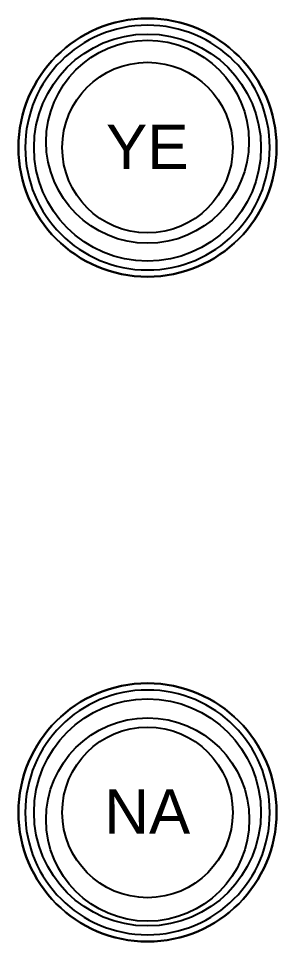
# Model space of a CAD drawing. Header units: inches. Extents: x 0 to 102, y 0 to 66.
# Drawn here: x 11.164 to 12.329, y 34.571 to 38.736 of the extents above; entities that cross this region are included whole.
import ezdxf
from ezdxf.enums import TextEntityAlignment as Align

# ---------------------------------------------------------------- set-up
doc = ezdxf.new("R2010")
doc.units = ezdxf.units.IN
doc.header["$MEASUREMENT"] = 0
doc.layers.add('PMISC', color=7, linetype='Continuous')
doc.layers.add('PSYMS', color=7, linetype='Continuous')
doc.styles.get("Standard").update_dxf_attribs({"font": 'arial.ttf'})
doc.styles.add('WD', font='romans.shx', dxfattribs={"height": 0.185})

# ---------------------------------------------------------------- blocks, each defined once
blk = doc.blocks.new('NP_REQUEST_ACCESS_22MM')
blk.add_circle((0.7503, 0.5883), 0.458)
at = {"style": 'WD'}
blk.add_attdef('TAG1', text='', height=0.125, dxfattribs=at).set_placement((0.75, 0.5625), align=Align.CENTER)
blk = doc.blocks.new('NP_RELEASE_ACCESS_22MM')
blk.add_circle((0.751, 0.5921), 0.4588)
at = {"style": 'WD'}
blk.add_attdef('TAG1', text='', height=0.125, dxfattribs=at).set_placement((0.75, 0.5625), align=Align.CENTER)
blk = doc.blocks.new('ABPFA010YE')
for radius in [0.5827, 0.5827, 0.5124, 0.385]:
    blk.add_circle((0.0001, -0.0006, 0.3929), radius)
at = {"extrusion": (-2.10942e-32, -3.44505e-16, -1)}
for radius in [0.5827, 0.5523]:
    blk.add_circle((-0.0001, -0.0006, -0.3929), radius, dxfattribs=at)
blk.add_attdef('COLOR', text='', height=0.2).set_placement((-0.0009, -0.0972), align=Align.CENTER)
blk = doc.blocks.new('ABPFA010NA')
for radius in [0.5827, 0.5827, 0.5124, 0.385]:
    blk.add_circle((0.0001, -0.0006, 0.3929), radius)
at = {"extrusion": (-2.10942e-32, -3.44505e-16, -1)}
for radius in [0.5827, 0.5523]:
    blk.add_circle((-0.0001, -0.0006, -0.3929), radius, dxfattribs=at)
blk.add_attdef('COLOR', text='', height=0.2).set_placement((-0.0009, -0.0972), align=Align.CENTER)

msp = doc.modelspace()

# ---------------------------------------------------------------- block references
at = {"layer": 'PSYMS'}
ref = msp.add_blockref('ABPFA010YE', (11.74657, 38.15412), dxfattribs=at)
ref.add_attrib('COLOR', 'YE', dxfattribs={"layer": 'PMISC', "height": 0.2}).set_placement((11.74564, 38.05695), align=Align.CENTER)
for name, p in [('NP_REQUEST_ACCESS_22MM', (10.99657, 37.59162)), ('NP_RELEASE_ACCESS_22MM', (10.99657, 34.52912))]:
    msp.add_blockref(name, p, dxfattribs=at)
ref = msp.add_blockref('ABPFA010NA', (11.74657, 35.15412), dxfattribs=at)
ref.add_attrib('COLOR', 'NA', dxfattribs={"layer": 'PMISC', "height": 0.2}).set_placement((11.74564, 35.05695), align=Align.CENTER)

doc.saveas('drawing.dxf')
